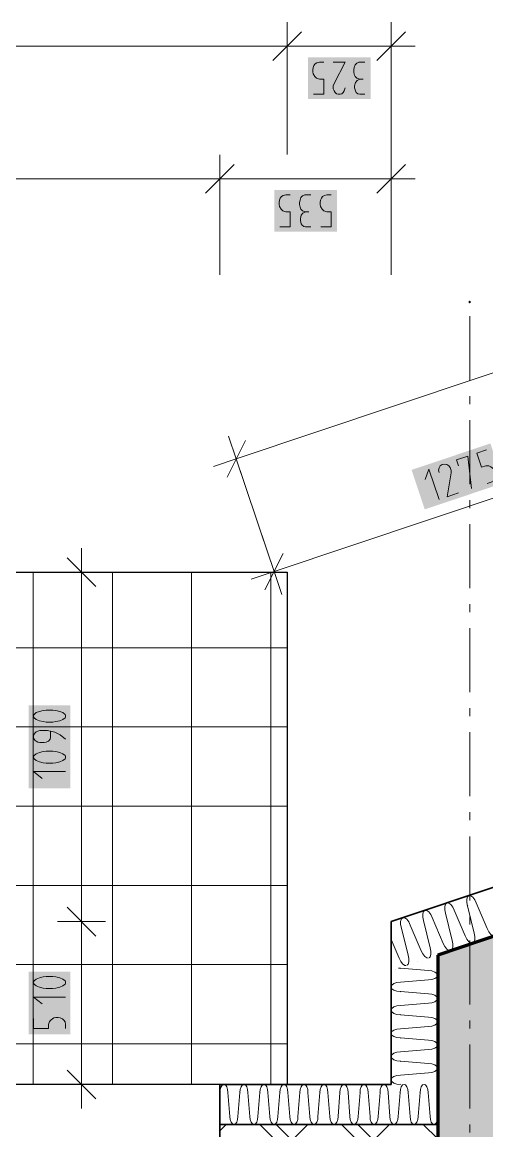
# Model space of a CAD drawing. Header units: millimetres. Extents: x 0 to 594, y 0 to 420.
# Drawn here: x 207.39 to 222.26, y 322.46 to 357.96 of the extents above; entities that cross this region are included whole.
import ezdxf

# ---------------------------------------------------------------- set-up
doc = ezdxf.new("R2010")
doc.units = ezdxf.units.MM
doc.header["$LTSCALE"] = 8
for name, color, linetype in [('PDF_Koty delkove', 7, 'Continuous'), ('PDF_Obecne 0.25', 7, 'Continuous'), ('PDF_Okna', 7, 'Continuous'), ('PDF_Osy hlavni', 7, 'Continuous'), ('PDF_Srafy', 7, 'Continuous'), ('PDF_Steny obvodove nosne', 7, 'Continuous'), ('PDF_Steny sendvic', 7, 'Continuous'), ('PDF_Zatepleni', 7, 'Continuous')]:
    doc.layers.add(name, color=color, linetype=linetype)

msp = doc.modelspace()

# ---------------------------------------------------------------- linework, layer by layer
at = {"layer": 'PDF_Koty delkove', "lineweight": 18}
for points in [[(215.871, 357.955), (215.871, 357.187), (215.871, 356.418)], [(219.202, 357.955), (219.202, 357.187), (219.202, 356.418)], [(216.332, 357.648), (215.41, 356.725)], [(219.664, 357.648), (218.741, 356.725)], [(219.202, 357.187), (215.871, 357.187), (200.318, 357.187), (193.725, 357.187), (188.217, 357.187)], [(215.871, 357.187), (215.871, 356.893), (215.871, 356.828), (215.871, 353.714)], [(219.971, 357.187), (219.202, 357.187), (219.202, 353.714)], [(216.715, 355.649), (217.043, 355.649), (217.043, 356.127), (216.906, 356.127), (216.811, 356.162), (216.756, 356.213), (216.702, 356.298), (216.688, 356.366), (216.688, 356.434), (216.702, 356.503), (216.729, 356.571), (216.77, 356.622), (216.824, 356.657), (216.906, 356.674), (217.043, 356.674)], [(217.345, 356.674), (217.728, 356.674), (217.372, 355.99), (217.345, 355.922), (217.345, 355.819), (217.372, 355.752), (217.413, 355.7), (217.454, 355.665), (217.509, 355.649)], [(218.357, 356.674), (218.166, 356.674), (218.098, 356.639), (218.043, 356.588), (218.016, 356.503), (218.002, 356.434), (218.002, 356.366), (218.016, 356.28), (218.043, 356.213), (218.098, 356.162), (218.193, 356.127)], [(218.357, 355.649), (218.193, 355.649), (218.138, 355.665), (218.084, 355.7), (218.056, 355.752), (218.029, 355.853), (218.029, 355.922), (218.056, 356.024), (218.111, 356.093), (218.193, 356.127), (218.302, 356.127)], [(217.509, 355.649), (217.563, 355.649), (217.618, 355.665), (217.659, 355.7), (217.7, 355.752), (217.728, 355.853)], [(247.833, 355.22), (214.243, 343.976)], [(213.719, 353.708), (213.719, 352.939), (213.719, 352.171)], [(219.202, 353.708), (219.202, 352.939), (219.202, 352.171)], [(214.18, 353.401), (213.257, 352.478)], [(219.664, 353.401), (218.741, 352.478)], [(219.202, 352.939), (215.508, 352.939), (215.015, 352.939), (213.719, 352.939), (207.67, 352.939), (195.269, 352.939), (193.725, 352.939), (188.217, 352.939)], [(213.719, 352.939), (213.719, 352.749), (213.719, 352.581), (213.719, 349.864)], [(219.971, 352.939), (219.202, 352.939), (219.202, 349.864)], [(215.639, 351.402), (215.967, 351.402), (215.967, 351.879), (215.83, 351.879), (215.735, 351.914), (215.68, 351.966), (215.625, 352.051), (215.612, 352.118), (215.612, 352.187), (215.625, 352.256), (215.653, 352.323), (215.694, 352.374), (215.748, 352.409), (215.83, 352.427), (215.967, 352.427)], [(216.624, 352.427), (216.433, 352.427), (216.365, 352.392), (216.31, 352.341), (216.283, 352.256), (216.269, 352.187), (216.269, 352.118), (216.283, 352.033), (216.31, 351.966), (216.365, 351.914), (216.46, 351.879)], [(216.953, 351.402), (217.281, 351.402), (217.281, 351.879), (217.144, 351.879), (217.049, 351.914), (216.994, 351.966), (216.94, 352.051), (216.926, 352.118), (216.926, 352.187), (216.94, 352.256), (216.967, 352.323), (217.008, 352.374), (217.062, 352.409), (217.144, 352.427), (217.281, 352.427)], [(216.624, 351.402), (216.46, 351.402), (216.405, 351.418), (216.351, 351.453), (216.323, 351.504), (216.296, 351.606), (216.296, 351.674), (216.323, 351.777), (216.378, 351.846)], [(216.378, 351.846), (216.46, 351.879), (216.569, 351.879)], [(249.041, 351.61), (245.347, 350.373), (243.787, 349.851), (243.16, 349.641), (227.852, 344.517), (215.452, 340.366)], [(213.999, 344.705), (214.243, 343.976), (214.487, 343.247)], [(214.534, 344.56), (213.952, 343.392)], [(213.514, 343.732), (214.243, 343.976), (215.219, 341.06)], [(221.358, 343.75), (221.293, 343.943), (221.657, 344.065), (221.775, 343.024)], [(222.254, 344.265), (221.943, 344.161), (222.095, 343.708), (222.225, 343.751), (222.326, 343.748), (222.394, 343.717), (222.473, 343.654), (222.508, 343.594), (222.529, 343.529), (222.538, 343.459), (222.534, 343.387), (222.511, 343.325), (222.471, 343.275), (222.398, 343.232), (222.268, 343.189)], [(220.736, 342.676), (220.411, 343.648), (220.29, 343.32)], [(214.723, 340.122), (215.452, 340.366), (215.018, 341.662)], [(209.292, 340.35), (209.292, 341.119)], [(215.208, 341.095), (215.452, 340.366), (215.696, 339.637)], [(209.753, 339.889), (208.831, 340.811)], [(215.743, 340.95), (215.161, 339.783)], [(210.061, 340.35), (209.292, 340.35), (208.523, 340.35)], [(209.292, 323.95), (209.292, 329.161), (209.292, 340.35)], [(208.062, 335.919), (207.942, 335.892), (207.839, 335.851), (207.771, 335.797), (207.754, 335.769), (207.754, 335.715), (207.771, 335.687), (207.839, 335.633), (207.942, 335.591), (208.062, 335.564), (208.163, 335.55), (208.368, 335.55), (208.471, 335.564), (208.591, 335.591), (208.693, 335.633), (208.762, 335.687), (208.779, 335.715), (208.779, 335.769), (208.762, 335.797), (208.693, 335.851), (208.591, 335.892), (208.471, 335.919), (208.368, 335.933)], [(208.368, 335.933), (208.163, 335.933), (208.062, 335.919)], [(208.779, 335.003), (208.608, 335.14), (208.437, 335.222), (208.198, 335.276), (207.958, 335.276), (207.891, 335.262), (207.839, 335.235), (207.806, 335.208), (207.771, 335.167), (207.754, 335.112), (207.754, 335.058), (207.771, 335.003), (207.806, 334.961), (207.839, 334.934), (207.891, 334.906), (207.958, 334.892), (208.096, 334.892), (208.163, 334.906), (208.232, 334.934), (208.283, 335.003), (208.301, 335.058), (208.301, 335.249)], [(208.779, 333.962), (207.754, 333.962), (208.027, 333.743)], [(209.753, 328.7), (208.831, 329.622)], [(210.061, 329.161), (209.292, 329.161), (208.523, 329.161)], [(208.368, 327.405), (208.163, 327.405), (208.062, 327.391), (207.942, 327.364), (207.839, 327.323), (207.771, 327.268), (207.754, 327.24), (207.754, 327.186), (207.771, 327.158), (207.839, 327.104), (207.942, 327.063), (208.062, 327.035), (208.163, 327.021), (208.368, 327.021), (208.471, 327.035), (208.591, 327.063), (208.693, 327.104), (208.762, 327.158), (208.779, 327.186), (208.779, 327.24), (208.762, 327.268), (208.693, 327.323), (208.591, 327.364), (208.471, 327.391)], [(208.471, 327.391), (208.368, 327.405)], [(208.779, 326.748), (207.754, 326.748), (208.027, 326.529)], [(207.754, 326.063), (207.754, 325.735), (208.232, 325.735), (208.232, 325.872), (208.267, 325.967), (208.318, 326.022), (208.403, 326.077), (208.471, 326.091), (208.539, 326.091), (208.608, 326.077), (208.676, 326.049), (208.727, 326.008), (208.762, 325.954), (208.779, 325.872), (208.779, 325.735)], [(209.753, 323.489), (208.831, 324.411)], [(210.061, 323.95), (209.292, 323.95), (208.523, 323.95)], [(209.292, 323.95), (209.292, 323.181)]]:
    msp.add_lwpolyline(points, dxfattribs=at)
msp.add_lwpolyline([(221.359, 342.884), (220.996, 342.763), (221.117, 343.524), (221.121, 343.598), (221.088, 343.695, 0.981637), (220.735, 343.541)], format="xyb", dxfattribs=at)
msp.add_lwpolyline([(208.368, 334.619), (208.163, 334.619), (208.062, 334.605), (207.942, 334.578), (207.839, 334.537), (207.771, 334.483), (207.754, 334.455), (207.754, 334.401), (207.771, 334.373), (207.839, 334.318), (207.942, 334.277), (208.062, 334.249), (208.163, 334.235), (208.368, 334.235), (208.471, 334.249), (208.591, 334.277), (208.693, 334.318), (208.762, 334.373), (208.779, 334.401), (208.779, 334.455), (208.762, 334.483), (208.693, 334.537), (208.591, 334.578), (208.471, 334.605)], close=True, dxfattribs=at)
at = {"layer": 'PDF_Koty delkove', "color": 7, "lineweight": 18, "true_color": 0xffffff, "transparency": 33554559}
for points in [[(218.539, 356.828), (216.534, 356.828), (218.539, 355.495), (216.534, 355.495)], [(217.463, 352.581), (215.458, 352.581), (217.463, 351.248), (215.458, 351.248)], [(220.276, 342.359), (222.8, 343.204), (219.853, 343.623), (222.377, 344.468)], [(208.933, 333.425), (208.933, 336.087), (207.601, 333.425), (207.601, 336.087)], [(208.933, 325.553), (208.933, 327.558), (207.601, 325.553), (207.601, 327.558)]]:
    msp.add_solid(points, dxfattribs=at)
at = {"layer": 'PDF_Obecne 0.25', "lineweight": 25}
for points in [[(188.235, 340.35), (215.871, 340.35)], [(215.871, 340.35), (215.871, 323.95)]]:
    msp.add_lwpolyline(points, dxfattribs=at)
at = {"layer": 'PDF_Okna', "lineweight": 25}
msp.add_lwpolyline([(213.719, 323.95), (195.269, 323.95)], dxfattribs=at)
at = {"layer": 'PDF_Osy hlavni', "lineweight": 18}
for points in [[(221.714, 346.498), (221.714, 348.548)], [(221.714, 345.729), (221.714, 345.985)], [(221.714, 343.166), (221.714, 345.216)], [(221.714, 342.398), (221.714, 342.654)], [(221.714, 339.835), (221.714, 341.885)], [(221.714, 339.066), (221.714, 339.323)], [(221.714, 336.504), (221.714, 338.554)], [(221.714, 335.735), (221.714, 335.991)], [(221.714, 333.173), (221.714, 335.223)], [(221.714, 332.404), (221.714, 332.66)], [(221.714, 329.841), (221.714, 331.891)], [(221.714, 329.073), (221.714, 329.329)], [(221.714, 326.51), (221.714, 328.56)], [(221.714, 325.742), (221.714, 325.998)], [(221.714, 323.179), (221.714, 325.229)], [(221.714, 322.41), (221.714, 322.667)]]:
    msp.add_lwpolyline(points, dxfattribs=at)
at = {"layer": 'PDF_Osy hlavni', "lineweight": 18, "transparency": 33554559}
msp.add_solid([(221.714, 348.95), (221.667, 348.996), (221.76, 348.996), (221.714, 349.042)], dxfattribs=at)
at = {"layer": 'PDF_Srafy', "lineweight": 9}
for points in [[(210.278, 340.35), (210.278, 337.931), (205.204, 337.931), (200.131, 337.931), (195.057, 337.931), (189.984, 337.931), (189.045, 337.931)], [(212.814, 340.35), (212.814, 335.394), (207.741, 335.394), (202.667, 335.394), (197.594, 335.394), (192.521, 335.394), (189.894, 335.394)], [(215.351, 340.35), (215.351, 337.931), (215.351, 332.857), (210.278, 332.857), (205.204, 332.857), (200.131, 332.857), (195.057, 332.857), (190.743, 332.857)], [(207.741, 340.35), (207.741, 335.394), (207.741, 330.321), (207.741, 325.247), (207.741, 323.95)], [(215.871, 337.931), (215.351, 337.931), (210.278, 337.931)], [(210.278, 337.931), (210.278, 332.857), (210.278, 327.784), (210.278, 323.95)], [(212.814, 335.394), (212.814, 330.321), (207.741, 330.321), (202.667, 330.321), (197.594, 330.321), (192.521, 330.321), (191.593, 330.321)], [(215.871, 335.394), (212.814, 335.394)], [(215.351, 332.857), (215.351, 327.784), (210.278, 327.784), (205.204, 327.784), (200.131, 327.784), (195.057, 327.784), (192.442, 327.784)], [(215.871, 332.857), (215.351, 332.857)], [(215.871, 330.321), (212.814, 330.321)], [(212.814, 330.321), (212.814, 325.247), (212.814, 323.95)], [(215.871, 327.784), (215.351, 327.784)], [(215.351, 327.784), (215.351, 323.95)], [(215.871, 325.247), (212.814, 325.247), (207.741, 325.247), (202.667, 325.247), (197.594, 325.247), (193.291, 325.247)]]:
    msp.add_lwpolyline(points, dxfattribs=at)
at = {"layer": 'PDF_Steny obvodove nosne', "lineweight": 70}
msp.add_lwpolyline([(220.689, 328.091), (220.689, 323.95), (220.689, 322.669), (220.689, 320.055), (220.689, 264.244), (220.689, 262.758), (220.689, 236.467), (220.689, 233.853), (222.739, 233.853), (222.739, 236.313), (222.739, 236.467), (222.739, 244.821), (222.739, 246.41), (222.739, 257.685), (222.739, 326.238), (222.739, 328.778)], close=True, dxfattribs=at)
at = {"layer": 'PDF_Steny obvodove nosne', "color": 9, "lineweight": 9, "true_color": 0xc0c0c0, "transparency": 33554559}
msp.add_solid([(220.689, 328.091), (220.689, 233.853), (222.739, 328.778), (222.739, 233.853)], dxfattribs=at)
at = {"layer": 'PDF_Steny sendvic', "lineweight": 9}
for points in [[(213.975, 323.694), (213.965, 323.792), (213.937, 323.875), (213.896, 323.931), (213.847, 323.95), (213.798, 323.931), (213.756, 323.875), (213.728, 323.792), (213.719, 323.694)], [(213.975, 323.694), (214.038, 322.925), (214.048, 322.827), (214.076, 322.743), (214.118, 322.687), (214.154, 322.669)], [(214.615, 323.694), (214.606, 323.792), (214.578, 323.875), (214.536, 323.931), (214.487, 323.95), (214.438, 323.931), (214.397, 323.875), (214.369, 323.792), (214.359, 323.694), (214.296, 322.925)], [(214.615, 323.694), (214.679, 322.925), (214.689, 322.827), (214.717, 322.743), (214.758, 322.687), (214.794, 322.669)], [(215.256, 323.694), (215.246, 323.792), (215.219, 323.875), (215.177, 323.931), (215.128, 323.95), (215.079, 323.931), (215.037, 323.875), (215.01, 323.792), (215, 323.694), (214.936, 322.925)], [(215.256, 323.694), (215.32, 322.925), (215.329, 322.827), (215.357, 322.743), (215.399, 322.687), (215.435, 322.669)], [(215.897, 323.694), (215.887, 323.792), (215.859, 323.875), (215.818, 323.931), (215.769, 323.95), (215.72, 323.931), (215.678, 323.875), (215.65, 323.792), (215.64, 323.694), (215.577, 322.925)], [(215.897, 323.694), (215.96, 322.925), (215.97, 322.827), (215.998, 322.743), (216.04, 322.687), (216.075, 322.669)], [(216.218, 322.925), (216.281, 323.694)], [(216.291, 323.792), (216.281, 323.694)], [(216.537, 323.694), (216.528, 323.792), (216.5, 323.875), (216.458, 323.931), (216.409, 323.95), (216.36, 323.931), (216.319, 323.875), (216.291, 323.792)], [(216.537, 323.694), (216.601, 322.925), (216.611, 322.827), (216.638, 322.743), (216.68, 322.687), (216.716, 322.669)], [(216.858, 322.925), (216.922, 323.694)], [(217.05, 323.95), (217.001, 323.931), (216.959, 323.875), (216.931, 323.792), (216.922, 323.694)], [(217.241, 322.925), (217.178, 323.694), (217.168, 323.792), (217.14, 323.875), (217.099, 323.931), (217.05, 323.95)], [(217.499, 322.925), (217.562, 323.694)], [(217.69, 323.95), (217.641, 323.931), (217.6, 323.875), (217.572, 323.792), (217.562, 323.694)], [(217.819, 323.694), (217.809, 323.792), (217.781, 323.875), (217.739, 323.931), (217.69, 323.95)], [(217.819, 323.694), (217.882, 322.925)], [(218.14, 322.925), (218.203, 323.694)], [(218.331, 323.95), (218.282, 323.931), (218.24, 323.875), (218.213, 323.792), (218.203, 323.694)], [(218.523, 322.925), (218.459, 323.694), (218.449, 323.792), (218.422, 323.875), (218.38, 323.931), (218.331, 323.95)], [(218.78, 322.925), (218.844, 323.694)], [(218.972, 323.95), (218.923, 323.931), (218.881, 323.875), (218.853, 323.792), (218.844, 323.694)], [(219.1, 323.694), (219.09, 323.792), (219.062, 323.875), (219.021, 323.931), (218.972, 323.95)], [(219.1, 323.694), (219.163, 322.925)], [(219.421, 322.925), (219.484, 323.694)], [(219.612, 323.95), (219.563, 323.931), (219.522, 323.875), (219.494, 323.792), (219.484, 323.694)], [(219.804, 322.925), (219.74, 323.694), (219.731, 323.792), (219.703, 323.875), (219.661, 323.931), (219.612, 323.95)], [(220.061, 322.925), (220.125, 323.694)], [(220.253, 323.95), (220.204, 323.931), (220.162, 323.875), (220.135, 323.792), (220.125, 323.694)], [(220.302, 323.931), (220.253, 323.95)], [(220.381, 323.694), (220.371, 323.792), (220.344, 323.875), (220.302, 323.931)], [(220.381, 323.694), (220.444, 322.925)], [(213.719, 322.464), (213.924, 322.669)], [(213.924, 320.055), (214.59, 320.721), (216.537, 322.669)], [(214.181, 322.669), (214.216, 322.687), (214.258, 322.743), (214.286, 322.827), (214.296, 322.925)], [(214.296, 322.925), (214.296, 322.925)], [(214.821, 322.669), (214.857, 322.687), (214.899, 322.743), (214.927, 322.827), (214.936, 322.925)], [(214.936, 322.925), (214.936, 322.925)], [(217.608, 320.055), (217.204, 320.46), (216.942, 320.721), (214.995, 322.669)], [(215.462, 322.669), (215.498, 322.687), (215.539, 322.743), (215.567, 322.827), (215.577, 322.925)], [(218.131, 320.055), (217.465, 320.721), (217.204, 320.983), (215.517, 322.669)], [(215.577, 322.925), (215.577, 322.925)], [(216.102, 322.669), (216.138, 322.687), (216.18, 322.743), (216.208, 322.827), (216.218, 322.925)], [(216.218, 322.925), (216.218, 322.925)], [(216.537, 320.055), (217.204, 320.721), (219.151, 322.669)], [(216.743, 322.669), (216.779, 322.687), (216.821, 322.743), (216.849, 322.827), (216.858, 322.925)], [(216.858, 322.925), (216.858, 322.925)], [(217.241, 322.925), (217.251, 322.827), (217.279, 322.743), (217.321, 322.687), (217.357, 322.669)], [(217.384, 322.669), (217.419, 322.687), (217.461, 322.743), (217.489, 322.827)], [(217.489, 322.827), (217.499, 322.925)], [(217.499, 322.925), (217.499, 322.925)], [(220.222, 320.055), (219.817, 320.46), (219.556, 320.721), (217.608, 322.669)], [(217.882, 322.925), (217.892, 322.827), (217.92, 322.743), (217.961, 322.687), (217.997, 322.669)], [(218.024, 322.669), (218.06, 322.687), (218.102, 322.743), (218.13, 322.827), (218.14, 322.925)], [(220.689, 320.112), (220.079, 320.721), (219.817, 320.983), (218.131, 322.669)], [(218.14, 322.925), (218.14, 322.925)], [(218.523, 322.925), (218.532, 322.827), (218.56, 322.743), (218.602, 322.687), (218.638, 322.669)], [(218.665, 322.669), (218.701, 322.687), (218.742, 322.743), (218.77, 322.827), (218.78, 322.925)], [(218.78, 322.925), (218.78, 322.925)], [(219.163, 322.925), (219.173, 322.827), (219.201, 322.743), (219.243, 322.687), (219.279, 322.669)], [(219.305, 322.669), (219.341, 322.687), (219.383, 322.743), (219.411, 322.827), (219.421, 322.925)], [(219.421, 322.925), (219.421, 322.925)], [(219.804, 322.925), (219.814, 322.827), (219.842, 322.743), (219.883, 322.687), (219.919, 322.669)], [(219.946, 322.669), (219.982, 322.687), (220.024, 322.743), (220.052, 322.827), (220.061, 322.925)], [(220.061, 322.925), (220.061, 322.925)], [(220.689, 322.203), (220.222, 322.669)], [(220.444, 322.925), (220.454, 322.827), (220.482, 322.743), (220.524, 322.687), (220.56, 322.669)], [(220.587, 322.669), (220.623, 322.687), (220.664, 322.743), (220.689, 322.816)]]:
    msp.add_lwpolyline(points, dxfattribs=at)
at = {"layer": 'PDF_Steny sendvic', "lineweight": 35}
for points in [[(213.719, 323.95), (213.719, 322.669), (220.689, 322.669), (220.689, 323.95)], [(219.202, 323.95), (213.719, 323.95)]]:
    msp.add_lwpolyline(points, dxfattribs=at)
msp.add_lwpolyline([(213.719, 322.669), (220.689, 322.669), (220.689, 320.055), (220.637, 320.055), (213.719, 320.055), (213.719, 321.541), (213.719, 322.31)], close=True, dxfattribs=at)
at = {"layer": 'PDF_Steny sendvic', "lineweight": 9, "transparency": 33554559}
for points in [[(213.719, 323.717), (213.742, 323.694), (213.719, 323.671)], [(214.359, 323.671), (214.336, 323.694), (214.382, 323.694), (214.359, 323.717)], [(215, 323.671), (214.977, 323.694), (215.023, 323.694), (215, 323.717)], [(215.64, 323.671), (215.617, 323.694), (215.664, 323.694), (215.64, 323.717)], [(216.281, 323.671), (216.258, 323.694), (216.304, 323.694), (216.281, 323.717)], [(216.922, 323.671), (216.899, 323.694), (216.945, 323.694), (216.922, 323.717)], [(217.562, 323.671), (217.539, 323.694), (217.585, 323.694), (217.562, 323.717)], [(218.203, 323.671), (218.18, 323.694), (218.226, 323.694), (218.203, 323.717)], [(218.844, 323.671), (218.821, 323.694), (218.867, 323.694), (218.844, 323.717)], [(219.484, 323.671), (219.461, 323.694), (219.507, 323.694), (219.484, 323.717)], [(220.125, 323.671), (220.102, 323.694), (220.148, 323.694), (220.125, 323.717)]]:
    msp.add_solid(points, dxfattribs=at)
at = {"layer": 'PDF_Zatepleni', "lineweight": 35}
for points in [[(222.739, 330.345), (219.202, 329.161), (219.202, 327.594)], [(220.689, 323.95), (220.689, 328.091), (222.739, 328.778), (222.739, 328.994)], [(219.202, 327.594), (219.202, 323.95)]]:
    msp.add_lwpolyline(points, dxfattribs=at)
at = {"layer": 'PDF_Zatepleni', "lineweight": 9}
for points in [[(221.12, 328.236), (221.152, 328.269), (221.178, 328.346), (221.178, 328.448), (221.152, 328.56), (220.939, 329.429), (220.914, 329.541), (220.913, 329.642), (220.939, 329.719), (220.985, 329.758)], [(221.795, 328.462), (221.749, 328.469), (221.682, 328.515), (221.621, 328.596), (221.574, 328.701), (221.221, 329.524), (221.174, 329.628), (221.113, 329.709), (221.047, 329.755), (220.986, 329.758)], [(221.857, 328.796), (221.644, 329.665), (221.618, 329.777), (221.618, 329.878), (221.643, 329.955), (221.69, 329.994)], [(222.499, 328.698), (222.453, 328.705), (222.387, 328.751), (222.325, 328.832), (222.278, 328.937), (221.925, 329.759), (221.879, 329.864), (221.817, 329.945), (221.751, 329.991), (221.691, 329.994)], [(220.415, 328), (220.448, 328.033), (220.473, 328.11), (220.473, 328.212), (220.448, 328.324), (220.234, 329.193), (220.209, 329.305), (220.209, 329.406), (220.234, 329.483), (220.281, 329.522)], [(221.09, 328.226), (221.044, 328.233), (220.977, 328.279), (220.916, 328.361), (220.869, 328.465), (220.516, 329.288), (220.469, 329.392), (220.408, 329.473), (220.342, 329.519), (220.281, 329.522)], [(219.71, 327.764), (219.743, 327.797), (219.768, 327.874), (219.768, 327.976), (219.743, 328.088), (219.53, 328.957), (219.504, 329.069), (219.504, 329.17), (219.529, 329.247), (219.576, 329.286)], [(220.385, 327.99), (220.339, 327.997), (220.273, 328.043), (220.211, 328.125), (220.164, 328.229), (219.811, 329.052), (219.765, 329.156), (219.703, 329.237), (219.637, 329.283), (219.576, 329.286)], [(221.857, 328.796), (221.857, 328.796)], [(221.882, 328.582), (221.882, 328.684), (221.857, 328.796)], [(219.202, 328.593), (219.46, 327.994), (219.507, 327.889), (219.568, 327.807), (219.635, 327.761), (219.681, 327.754)], [(220.448, 328.324), (220.448, 328.324)], [(221.152, 328.56), (221.152, 328.56)], [(221.458, 328.349), (221.457, 328.349)], [(221.457, 328.349), (221.457, 328.349)], [(221.824, 328.472), (221.857, 328.505), (221.882, 328.582)], [(222.162, 328.585), (222.162, 328.585)], [(222.162, 328.585), (222.162, 328.584)], [(219.743, 328.088), (219.743, 328.088)], [(220.753, 328.113), (220.752, 328.113)], [(220.753, 328.113), (220.753, 328.113)], [(219.343, 327.641), (219.343, 327.641)], [(219.343, 327.641), (219.343, 327.641)], [(220.391, 327.592), (219.5, 327.666), (219.436, 327.672)], [(220.048, 327.877), (220.048, 327.877)], [(220.048, 327.877), (220.048, 327.877)], [(220.391, 327.592), (220.391, 327.592)], [(220.688, 327.458), (220.667, 327.5), (220.603, 327.548), (220.506, 327.581), (220.391, 327.592)], [(220.688, 327.427), (220.667, 327.386), (220.603, 327.337), (220.506, 327.305), (220.391, 327.293), (219.5, 327.22), (219.386, 327.209), (219.289, 327.176), (219.225, 327.128), (219.202, 327.071)], [(220.391, 326.849), (219.5, 326.923), (219.386, 326.934), (219.289, 326.966), (219.225, 327.014), (219.202, 327.071)], [(220.688, 326.684), (220.667, 326.643), (220.603, 326.594), (220.506, 326.562), (220.391, 326.55), (219.5, 326.477), (219.386, 326.465), (219.289, 326.433), (219.225, 326.385), (219.202, 326.328)], [(220.391, 326.849), (220.391, 326.849)], [(220.667, 326.757), (220.603, 326.805), (220.506, 326.838), (220.391, 326.849)], [(220.688, 326.715), (220.667, 326.757)], [(220.688, 325.972), (220.667, 326.014), (220.603, 326.062), (220.506, 326.095), (220.391, 326.106), (219.5, 326.18), (219.386, 326.191), (219.289, 326.223), (219.225, 326.271), (219.202, 326.328)], [(220.688, 325.941), (220.667, 325.899), (220.603, 325.851), (220.506, 325.819), (220.391, 325.807), (219.5, 325.734), (219.386, 325.722), (219.289, 325.69), (219.225, 325.642), (219.202, 325.585)], [(220.391, 326.106), (220.391, 326.106)], [(220.688, 325.229), (220.667, 325.271), (220.603, 325.319), (220.506, 325.351), (220.391, 325.363), (219.5, 325.436), (219.386, 325.448), (219.289, 325.48), (219.225, 325.528), (219.202, 325.585)], [(220.688, 325.198), (220.667, 325.156), (220.603, 325.108), (220.506, 325.075), (220.391, 325.064), (219.5, 324.991), (219.386, 324.979), (219.289, 324.947), (219.225, 324.899), (219.202, 324.842)], [(220.391, 325.363), (220.391, 325.363)], [(220.688, 324.486), (220.667, 324.528), (220.603, 324.576), (220.506, 324.608), (220.391, 324.62), (219.5, 324.693), (219.386, 324.705), (219.289, 324.737), (219.225, 324.785), (219.202, 324.842)], [(220.688, 324.455), (220.667, 324.413), (220.603, 324.365), (220.506, 324.332), (220.391, 324.321), (219.5, 324.247), (219.386, 324.236), (219.289, 324.204), (219.225, 324.156), (219.202, 324.099)], [(220.391, 324.62), (220.391, 324.62)], [(219.202, 324.099), (219.225, 324.042), (219.289, 323.994), (219.386, 323.961), (219.5, 323.95)]]:
    msp.add_lwpolyline(points, dxfattribs=at)
at = {"layer": 'PDF_Zatepleni', "lineweight": 9, "transparency": 33554559}
for points in [[(220.939, 329.406), (220.916, 329.429), (220.962, 329.429), (220.939, 329.452)], [(221.644, 329.642), (221.62, 329.665), (221.667, 329.665), (221.644, 329.688)], [(220.234, 329.17), (220.211, 329.193), (220.257, 329.193), (220.234, 329.216)], [(219.53, 328.934), (219.506, 328.957), (219.553, 328.957), (219.53, 328.98)], [(219.5, 327.643), (219.477, 327.666), (219.523, 327.666), (219.5, 327.689)], [(219.5, 326.9), (219.477, 326.923), (219.523, 326.923), (219.5, 326.946)], [(219.5, 326.156), (219.477, 326.18), (219.523, 326.18), (219.5, 326.203)], [(219.5, 325.413), (219.477, 325.436), (219.523, 325.436), (219.5, 325.459)], [(219.5, 324.67), (219.477, 324.693), (219.523, 324.693), (219.5, 324.716)], [(219.477, 323.95), (219.5, 323.973), (219.523, 323.95)]]:
    msp.add_solid(points, dxfattribs=at)

doc.saveas('drawing.dxf')
